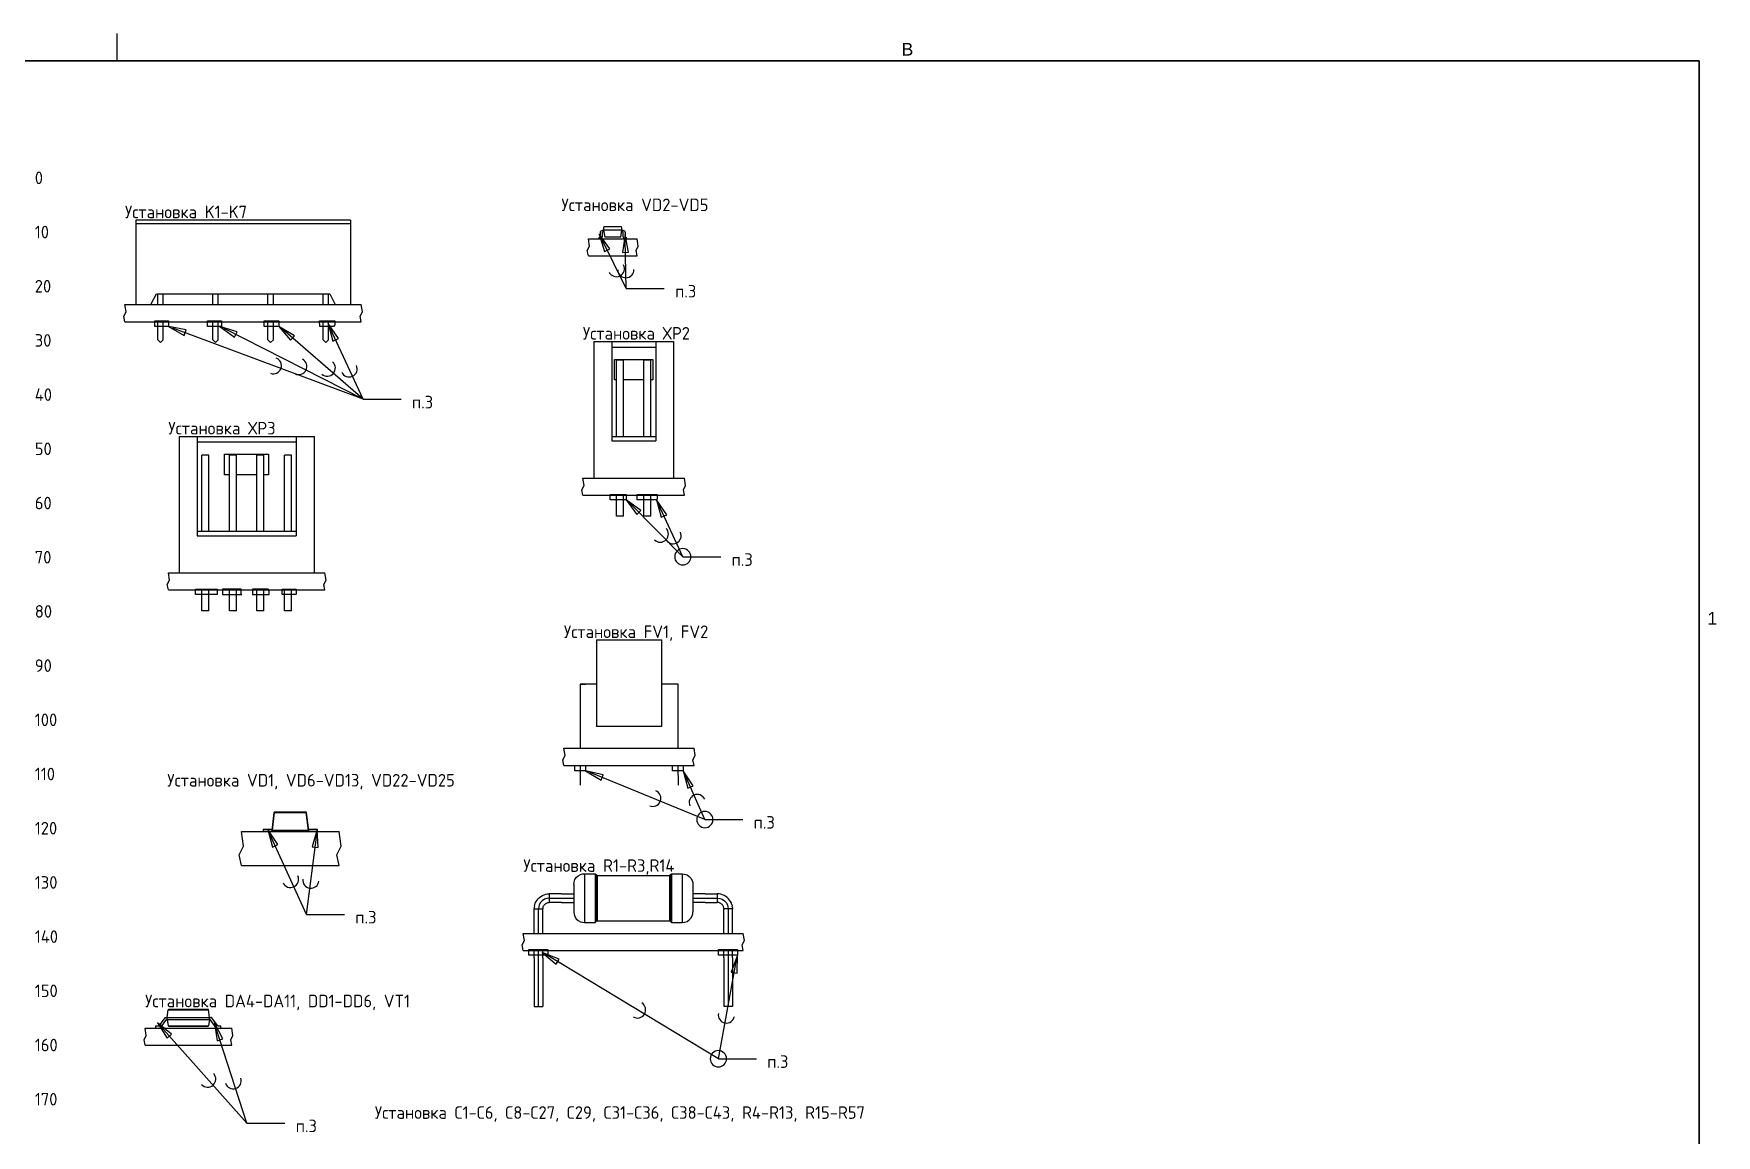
# Model space of a CAD drawing. Header units: inches. Extents: x 0 to 594, y -420 to 0.
# Drawn here: x 281.6 to 592.1, y -203.3 to 0 of the extents above; entities that cross this region are included whole.
import ezdxf

# ---------------------------------------------------------------- set-up
doc = ezdxf.new("R2010")
doc.units = ezdxf.units.IN
doc.header["$MEASUREMENT"] = 0
doc.styles.add('Arial0', font='arial.ttf', dxfattribs={"height": 3.644212})
doc.styles.add('GOST type B0', font='', dxfattribs={"height": 3.175})
doc.styles.get('GOST type B0').set_extended_font_data('GOST type B')

msp = doc.modelspace()

# ---------------------------------------------------------------- linework, layer by layer
at = {"color": 18, "true_color": 0x000000}
for p, q in [((297, 0), (297, -5)), ((5, -5), (589, -5)), ((589, -5), (20, -5)), ((589, -5), (589, -415)), ((589, -415), (589, -5)), ((340.1, -34.4), (300.5, -34.4)), ((300.5, -34.4), (300.5, -35.11)), ((300.5, -35.11), (300.5, -50)), ((340.1, -35.11), (300.5, -35.11)), ((340.1, -34.4), (340.1, -35.11)), ((340.1, -35.11), (340.1, -50)), ((386, -37), (386.98, -40.2)), ((387.97, -39.71), (386, -37)), ((386.22, -36.69), (386.25, -36.52)), ((386.22, -37.43), (386.22, -36.69)), ((386.25, -36.52), (386.35, -36.38)), ((386.35, -36.38), (386.49, -36.29)), ((386.49, -36.29), (386.65, -36.26)), ((386.56, -36.64), (386.55, -36.69)), ((386.55, -36.69), (386.55, -37.43)), ((386.6, -36.6), (386.56, -36.64)), ((386.65, -36.59), (386.6, -36.6)), ((386.65, -36.26), (386.8, -36.26)), ((386.86, -36.59), (386.65, -36.59)), ((386.8, -36.26), (386.92, -35.56)), ((386.8, -36.26), (387.03, -37.56)), ((390.2, -36.26), (386.8, -36.26)), ((386.92, -35.56), (389, -35.56)), ((389, -35.56), (389.8, -35.56)), ((389, -35.56), (389.8, -35.56)), ((389.8, -35.56), (390.08, -35.56)), ((389.97, -37.56), (390.2, -36.26)), ((390.08, -35.56), (390.2, -36.26)), ((390.35, -36.59), (390.14, -36.59)), ((390.2, -36.26), (390.35, -36.26)), ((390.78, -37.06), (390.3, -40.37)), ((390.35, -36.26), (390.51, -36.29)), ((390.4, -36.6), (390.35, -36.59)), ((390.44, -36.64), (390.4, -36.6)), ((390.45, -36.69), (390.44, -36.64)), ((390.45, -37.43), (390.45, -36.69)), ((390.51, -36.29), (390.65, -36.38)), ((390.65, -36.38), (390.75, -36.52)), ((390.75, -36.52), (390.78, -36.69)), ((390.78, -36.69), (390.78, -37.43)), ((391.4, -40.34), (390.78, -37.06)), ((383.8, -40), (384.2, -39.2)), ((384, -41), (383.8, -40)), ((384, -37.86), (393, -37.86)), ((384.2, -39.2), (384, -37.86)), ((386, -37.53), (386.12, -37.53)), ((386, -37.86), (386, -37.53)), ((386.12, -37.53), (386.17, -37.51)), ((386.28, -37.82), (386.12, -37.86)), ((386.17, -37.51), (386.21, -37.48)), ((386.21, -37.48), (386.22, -37.43)), ((386.42, -37.73), (386.28, -37.82)), ((391, -47), (386.41, -37.81)), ((386.52, -37.59), (386.42, -37.73)), ((386.55, -37.43), (386.52, -37.59)), ((386.98, -40.2), (387.97, -39.71)), ((389.97, -37.56), (387.03, -37.56)), ((390.3, -40.37), (391.4, -40.34)), ((390.48, -37.59), (390.45, -37.43)), ((390.58, -37.73), (390.48, -37.59)), ((390.72, -37.82), (390.58, -37.73)), ((390.88, -37.86), (390.72, -37.82)), ((390.78, -37.43), (390.79, -37.48)), ((390.79, -37.48), (390.83, -37.51)), ((391, -47), (390.8, -37.97)), ((390.83, -37.51), (390.88, -37.53)), ((390.88, -37.53), (391, -37.53)), ((391, -37.53), (391, -37.86)), ((392.8, -40), (393.2, -39.2)), ((393, -41), (392.8, -40)), ((393.2, -39.2), (393, -37.86)), ((384, -41), (393, -41)), ((303.3, -50), (304.3, -48)), ((304.3, -48), (336.3, -48)), ((304.56, -50), (304.56, -48)), ((305.56, -50), (305.56, -48)), ((314.72, -50), (314.72, -48)), ((315.72, -50), (315.72, -48)), ((324.88, -50), (324.88, -48)), ((325.88, -50), (325.88, -48)), ((335.04, -50), (335.04, -48)), ((336.04, -50), (336.04, -48)), ((336.3, -48), (337.3, -50)), ((391, -47), (398, -47)), ((391, -47), (391, -47)), ((298.3, -52.14), (298.7, -51.34)), ((298.5, -53.14), (298.3, -52.14)), ((298.5, -50), (342.1, -50)), ((298.7, -51.34), (298.5, -50)), ((341.9, -52.14), (342.3, -51.34)), ((342.1, -53.14), (341.9, -52.14)), ((342.3, -51.34), (342.1, -50)), ((298.5, -53.14), (342.1, -53.14)), ((304.56, -56.5), (304.56, -53.14)), ((305.56, -56.5), (305.56, -53.14)), ((306.5, -54), (309.4, -55.67)), ((309.78, -54.64), (306.5, -54)), ((342.45, -67.46), (307.35, -54.32)), ((309.4, -55.67), (309.78, -54.64)), ((314.72, -56.5), (314.72, -53.14)), ((315.72, -56.5), (315.72, -53.14)), ((316, -54), (318.69, -55.99)), ((319.19, -55.01), (316, -54)), ((342.45, -67.46), (316.81, -54.41)), ((318.69, -55.99), (319.19, -55.01)), ((324.88, -56.5), (324.88, -53.14)), ((325.88, -56.5), (325.88, -53.14)), ((326.92, -54), (329.06, -56.58)), ((329.78, -55.75), (326.92, -54)), ((342.45, -67.46), (327.61, -54.59)), ((329.06, -56.58), (329.78, -55.75)), ((335.04, -56.5), (335.04, -53.14)), ((336, -53.5), (336.88, -56.73)), ((337.88, -56.27), (336, -53.5)), ((336.04, -56.5), (336.04, -53.14)), ((342.45, -67.46), (336.38, -54.32)), ((304.56, -56.5), (305.06, -57)), ((305.06, -57), (305.56, -56.5)), ((314.72, -56.5), (315.22, -57)), ((315.22, -57), (315.72, -56.5)), ((324.88, -56.5), (325.38, -57)), ((325.38, -57), (325.88, -56.5)), ((335.04, -56.5), (335.54, -57)), ((335.54, -57), (336.04, -56.5)), ((336.88, -56.73), (337.88, -56.27)), ((385, -56.8), (385, -82)), ((385, -56.8), (388.31, -56.8)), ((388.31, -56.8), (388.31, -75.14)), ((388.31, -56.8), (396.43, -56.8)), ((388.31, -57.82), (396.43, -57.82)), ((396.43, -56.8), (396.43, -75.14)), ((396.43, -56.8), (399.74, -56.8)), ((399.74, -56.8), (399.74, -82)), ((388.82, -63.9), (388.82, -60.1)), ((388.82, -60.1), (395.92, -60.1)), ((390.46, -60.26), (389.2, -60.26)), ((389.2, -74.32), (389.2, -60.26)), ((390.46, -74.32), (390.46, -60.26)), ((395.55, -60.26), (394.27, -60.26)), ((394.27, -74.32), (394.27, -60.26)), ((395.55, -74.32), (395.55, -60.26)), ((395.92, -60.1), (395.92, -63.9)), ((389.2, -63.9), (388.82, -63.9)), ((394.27, -63.9), (390.46, -63.9)), ((395.92, -63.9), (395.55, -63.9)), ((342.45, -67.46), (349.45, -67.46)), ((342.45, -67.46), (342.45, -67.46)), ((308.5, -74.3), (308.5, -99.5)), ((308.5, -74.3), (311.81, -74.3)), ((311.81, -74.3), (311.81, -92.64)), ((311.81, -74.3), (330.09, -74.3)), ((330.09, -74.3), (330.09, -92.64)), ((330.09, -74.3), (333.4, -74.3)), ((333.4, -74.3), (333.4, -99.5)), ((388.31, -74.32), (396.43, -74.32)), ((311.81, -75.32), (330.09, -75.32)), ((316.89, -81.4), (316.89, -77.6)), ((316.89, -77.6), (325.01, -77.6)), ((325.01, -77.6), (325.01, -81.4)), ((388.31, -75.14), (396.43, -75.14)), ((313.96, -77.76), (312.69, -77.76)), ((312.69, -91.82), (312.69, -77.76)), ((313.96, -91.82), (313.96, -77.76)), ((319.05, -77.76), (317.77, -77.76)), ((317.77, -91.82), (317.77, -77.76)), ((319.05, -91.82), (319.05, -77.76)), ((324.12, -77.76), (322.86, -77.76)), ((322.86, -91.82), (322.86, -77.76)), ((324.12, -91.82), (324.12, -77.76)), ((329.2, -77.76), (327.93, -77.76)), ((327.93, -91.82), (327.93, -77.76)), ((329.2, -91.82), (329.2, -77.76)), ((317.77, -81.4), (316.89, -81.4)), ((322.86, -81.4), (319.05, -81.4)), ((325.01, -81.4), (324.12, -81.4)), ((382.8, -84.14), (383.2, -83.34)), ((383, -82), (401.74, -82)), ((383.2, -83.34), (383, -82)), ((401.54, -84.14), (401.94, -83.34)), ((401.94, -83.34), (401.74, -82)), ((383, -85.14), (382.8, -84.14)), ((383, -85.14), (401.74, -85.14)), ((389.2, -89), (389.2, -85.14)), ((390.46, -89), (390.46, -85.14)), ((391, -86), (392.93, -88.73)), ((393.71, -87.96), (391, -86)), ((401.43, -96.52), (391.64, -86.65)), ((394.27, -89), (394.27, -85.14)), ((395.55, -89), (395.55, -85.14)), ((396.58, -86), (397.46, -89.23)), ((398.46, -88.77), (396.58, -86)), ((401.43, -96.52), (396.96, -86.82)), ((401.74, -85.14), (401.54, -84.14)), ((390.46, -89), (389.2, -89)), ((392.93, -88.73), (393.71, -87.96)), ((395.55, -89), (394.27, -89)), ((397.46, -89.23), (398.46, -88.77)), ((311.81, -91.82), (330.09, -91.82)), ((311.81, -92.64), (330.09, -92.64)), ((401.43, -95.02), (401.43, -95.02)), ((401.43, -95.02), (401.43, -95.02)), ((399.93, -96.52), (399.93, -96.52)), ((399.93, -96.52), (399.93, -96.52)), ((401.43, -96.52), (408.43, -96.52)), ((401.43, -96.52), (401.43, -96.52)), ((401.43, -98.02), (401.43, -98.02)), ((401.43, -98.02), (401.43, -98.02)), ((402.93, -96.52), (402.93, -96.52)), ((402.93, -96.52), (402.93, -96.52)), ((306.3, -101.64), (306.7, -100.84)), ((306.5, -102.64), (306.3, -101.64)), ((306.5, -99.5), (335.4, -99.5)), ((306.7, -100.84), (306.5, -99.5)), ((335.2, -101.64), (335.6, -100.84)), ((335.4, -102.64), (335.2, -101.64)), ((335.6, -100.84), (335.4, -99.5)), ((306.5, -102.64), (335.4, -102.64)), ((312.69, -106.5), (312.69, -102.64)), ((313.96, -106.5), (313.96, -102.64)), ((317.77, -106.5), (317.77, -102.64)), ((319.05, -106.5), (319.05, -102.64)), ((322.86, -106.5), (322.86, -102.64)), ((324.12, -106.5), (324.12, -102.64)), ((327.93, -106.5), (327.93, -102.64)), ((329.2, -106.5), (329.2, -102.64)), ((313.96, -106.5), (312.69, -106.5)), ((319.05, -106.5), (317.77, -106.5)), ((324.12, -106.5), (322.86, -106.5)), ((329.2, -106.5), (327.93, -106.5)), ((385.5, -111.86), (397.5, -111.86)), ((385.5, -111.86), (385.5, -112.09)), ((385.5, -112.09), (385.5, -112.77)), ((385.5, -112.77), (385.5, -113.87)), ((385.5, -113.87), (385.5, -115.31)), ((397.5, -111.86), (397.5, -112.09)), ((397.5, -112.09), (397.5, -112.77)), ((397.5, -112.77), (397.5, -113.87)), ((397.5, -113.87), (397.5, -115.31)), ((385.5, -115.31), (385.5, -117.02)), ((385.5, -117.02), (385.5, -118.89)), ((397.5, -115.31), (397.5, -117.02)), ((397.5, -117.02), (397.5, -118.89)), ((385.5, -118.89), (385.5, -120.82)), ((385.5, -120.82), (385.5, -122.69)), ((397.5, -118.89), (397.5, -120.82)), ((397.5, -120.82), (397.5, -122.69)), ((385.5, -122.69), (385.5, -124.4)), ((397.5, -122.69), (397.5, -124.4)), ((385.5, -124.4), (385.5, -125.85)), ((385.5, -125.85), (385.5, -126.94)), ((385.5, -126.94), (385.5, -127.63)), ((397.5, -124.4), (397.5, -125.85)), ((397.5, -125.85), (397.5, -126.94)), ((397.5, -126.94), (397.5, -127.63)), ((385.5, -127.63), (385.5, -127.86)), ((397.5, -127.86), (385.5, -127.86)), ((397.5, -127.63), (397.5, -127.86)), ((379.3, -134), (379.7, -133.2)), ((379.5, -131.86), (403.5, -131.86)), ((379.7, -133.2), (379.5, -131.86)), ((403.3, -134), (403.7, -133.2)), ((403.7, -133.2), (403.5, -131.86)), ((379.5, -135), (379.3, -134)), ((379.5, -135), (403.5, -135)), ((383.5, -136), (386.35, -137.76)), ((386.76, -136.74), (383.5, -136)), ((405.5, -145), (384.34, -136.34)), ((401.5, -136), (402.34, -139.24)), ((403.34, -138.79), (401.5, -136)), ((403.5, -135), (403.3, -134)), ((386.35, -137.76), (386.76, -136.74)), ((405.5, -145), (401.87, -136.83)), ((402.34, -139.24), (403.34, -138.79)), ((325.99, -143.72), (325.6, -147.01)), ((325.72, -147.01), (326.11, -143.72)), ((326.01, -143.67), (325.99, -143.72)), ((325.99, -143.72), (326, -143.72)), ((326, -143.72), (326.05, -143.72)), ((326.05, -143.63), (326.01, -143.67)), ((326.11, -143.62), (326.05, -143.63)), ((326.05, -143.72), (326.11, -143.72)), ((331.89, -143.62), (326.11, -143.62)), ((326.11, -143.63), (326.11, -143.62)), ((326.11, -143.67), (326.11, -143.63)), ((326.11, -143.72), (326.11, -143.67)), ((326.11, -143.72), (331.89, -143.72)), ((329.82, -143.61), (329.82, -143.61)), ((329.82, -143.61), (329.82, -143.61)), ((329.84, -143.61), (329.82, -143.61)), ((329.84, -143.61), (329.82, -143.61)), ((329.82, -143.61), (329.82, -143.61)), ((329.82, -143.61), (329.82, -143.61)), ((329.82, -143.61), (329.82, -143.61)), ((329.86, -143.61), (329.84, -143.61)), ((329.86, -143.61), (329.84, -143.61)), ((329.84, -143.61), (329.84, -143.61)), ((329.9, -143.61), (329.86, -143.61)), ((329.9, -143.61), (329.86, -143.61)), ((329.86, -143.61), (329.86, -143.61)), ((329.93, -143.61), (329.9, -143.61)), ((329.93, -143.61), (329.9, -143.61)), ((329.9, -143.61), (329.9, -143.61)), ((329.93, -143.61), (329.93, -143.61)), ((329.93, -143.61), (329.93, -143.61)), ((329.93, -143.61), (329.93, -143.61)), ((329.93, -143.61), (329.93, -143.61)), ((329.93, -143.61), (329.93, -143.61)), ((329.99, -143.61), (329.95, -143.61)), ((329.95, -143.61), (329.95, -143.61)), ((329.99, -143.61), (329.95, -143.61)), ((329.99, -143.61), (329.99, -143.61)), ((329.99, -143.61), (329.99, -143.61)), ((329.99, -143.61), (329.99, -143.61)), ((330.01, -143.61), (329.99, -143.61)), ((330.01, -143.61), (329.99, -143.61)), ((329.99, -143.61), (329.99, -143.61)), ((330.03, -143.61), (330.01, -143.61)), ((330.03, -143.61), (330.01, -143.61)), ((330.01, -143.61), (330.01, -143.61)), ((330.08, -143.61), (330.03, -143.61)), ((330.03, -143.61), (330.03, -143.61)), ((330.08, -143.61), (330.03, -143.61)), ((330.05, -143.61), (330.05, -143.61)), ((330.13, -143.61), (330.05, -143.61)), ((330.05, -143.61), (330.05, -143.61)), ((330.05, -143.61), (330.05, -143.61)), ((330.13, -143.61), (330.08, -143.61)), ((330.08, -143.61), (330.08, -143.61)), ((330.64, -143.61), (330.13, -143.61)), ((330.18, -143.61), (330.13, -143.61)), ((330.13, -143.61), (330.13, -143.61)), ((330.18, -143.61), (330.18, -143.61)), ((330.18, -143.61), (330.18, -143.61)), ((330.21, -143.61), (330.18, -143.61)), ((330.21, -143.61), (330.18, -143.61)), ((330.18, -143.61), (330.18, -143.61)), ((330.18, -143.61), (330.18, -143.61)), ((330.18, -143.61), (330.18, -143.61)), ((330.25, -143.61), (330.21, -143.61)), ((330.25, -143.61), (330.21, -143.61)), ((330.21, -143.61), (330.21, -143.61)), ((330.28, -143.61), (330.25, -143.61)), ((330.28, -143.61), (330.25, -143.61)), ((330.28, -143.61), (330.25, -143.61)), ((330.28, -143.61), (330.25, -143.61)), ((330.25, -143.61), (330.25, -143.61)), ((330.29, -143.61), (330.28, -143.61)), ((330.29, -143.61), (330.28, -143.61)), ((330.28, -143.61), (330.28, -143.61)), ((330.3, -143.61), (330.29, -143.61)), ((330.29, -143.61), (330.29, -143.61)), ((330.29, -143.61), (330.29, -143.61)), ((330.29, -143.61), (330.29, -143.61)), ((330.33, -143.61), (330.3, -143.61)), ((330.33, -143.61), (330.3, -143.61)), ((330.3, -143.61), (330.3, -143.61)), ((330.3, -143.61), (330.3, -143.61)), ((330.3, -143.61), (330.3, -143.61)), ((330.35, -143.61), (330.33, -143.61)), ((330.35, -143.61), (330.33, -143.61)), ((330.33, -143.61), (330.33, -143.61)), ((330.38, -143.61), (330.35, -143.61)), ((330.38, -143.61), (330.35, -143.61)), ((330.39, -143.61), (330.35, -143.61)), ((330.39, -143.61), (330.35, -143.61)), ((330.35, -143.61), (330.35, -143.61)), ((330.39, -143.61), (330.38, -143.61)), ((330.39, -143.61), (330.38, -143.61)), ((330.38, -143.61), (330.38, -143.61)), ((330.4, -143.61), (330.39, -143.61)), ((330.39, -143.61), (330.39, -143.61)), ((330.39, -143.61), (330.39, -143.61)), ((330.44, -143.61), (330.4, -143.61)), ((330.4, -143.61), (330.4, -143.61)), ((330.44, -143.61), (330.4, -143.61)), ((330.44, -143.61), (330.44, -143.61)), ((330.45, -143.61), (330.44, -143.61)), ((330.45, -143.61), (330.44, -143.61)), ((330.46, -143.61), (330.45, -143.61)), ((330.46, -143.61), (330.45, -143.61)), ((330.45, -143.61), (330.45, -143.61)), ((330.5, -143.61), (330.46, -143.61)), ((330.46, -143.61), (330.46, -143.61)), ((330.5, -143.61), (330.46, -143.61)), ((330.5, -143.61), (330.5, -143.61)), ((330.5, -143.61), (330.5, -143.61)), ((330.5, -143.61), (330.5, -143.61)), ((330.5, -143.61), (330.5, -143.61)), ((330.5, -143.61), (330.5, -143.61)), ((330.51, -143.61), (330.5, -143.61)), ((330.51, -143.61), (330.5, -143.61)), ((330.5, -143.61), (330.5, -143.61)), ((330.5, -143.61), (330.5, -143.61)), ((330.51, -143.61), (330.51, -143.61)), ((330.51, -143.61), (330.51, -143.61)), ((330.51, -143.61), (330.51, -143.61)), ((330.51, -143.61), (330.51, -143.61)), ((330.55, -143.61), (330.51, -143.61)), ((330.51, -143.61), (330.51, -143.61)), ((330.55, -143.61), (330.51, -143.61)), ((330.51, -143.61), (330.51, -143.61)), ((330.56, -143.61), (330.55, -143.61)), ((330.55, -143.61), (330.55, -143.61)), ((330.6, -143.61), (330.56, -143.61)), ((330.56, -143.61), (330.56, -143.61)), ((330.6, -143.61), (330.56, -143.61)), ((330.56, -143.61), (330.56, -143.61)), ((330.56, -143.61), (330.56, -143.61)), ((330.62, -143.61), (330.6, -143.61)), ((330.6, -143.61), (330.6, -143.61)), ((330.6, -143.61), (330.6, -143.61)), ((330.6, -143.61), (330.6, -143.61)), ((330.62, -143.61), (330.62, -143.61)), ((330.62, -143.61), (330.62, -143.61)), ((330.64, -143.61), (330.62, -143.61)), ((330.64, -143.61), (330.62, -143.61)), ((330.62, -143.61), (330.62, -143.61)), ((330.62, -143.61), (330.62, -143.61)), ((330.62, -143.61), (330.62, -143.61)), ((330.7, -143.61), (330.64, -143.61)), ((330.65, -143.61), (330.64, -143.61)), ((330.65, -143.61), (330.64, -143.61)), ((330.64, -143.61), (330.64, -143.61)), ((330.64, -143.61), (330.64, -143.61)), ((330.67, -143.61), (330.65, -143.61)), ((330.67, -143.61), (330.65, -143.61)), ((330.65, -143.61), (330.65, -143.61)), ((330.71, -143.61), (330.67, -143.61)), ((330.71, -143.61), (330.67, -143.61)), ((330.67, -143.61), (330.67, -143.61)), ((331.1, -143.61), (330.7, -143.61)), ((330.7, -143.61), (330.7, -143.61)), ((330.72, -143.61), (330.71, -143.61)), ((330.72, -143.61), (330.71, -143.61)), ((330.72, -143.61), (330.71, -143.61)), ((330.72, -143.61), (330.71, -143.61)), ((330.71, -143.61), (330.71, -143.61)), ((330.73, -143.61), (330.72, -143.61)), ((330.72, -143.61), (330.72, -143.61)), ((330.72, -143.61), (330.72, -143.61)), ((330.72, -143.61), (330.72, -143.61)), ((330.72, -143.61), (330.72, -143.61)), ((330.72, -143.61), (330.72, -143.61)), ((330.72, -143.61), (330.72, -143.61)), ((330.73, -143.61), (330.73, -143.61)), ((330.73, -143.61), (330.73, -143.61)), ((330.76, -143.61), (330.73, -143.61)), ((330.76, -143.61), (330.73, -143.61)), ((330.73, -143.61), (330.73, -143.61)), ((330.73, -143.61), (330.73, -143.61)), ((330.73, -143.61), (330.73, -143.61)), ((330.78, -143.61), (330.76, -143.61)), ((330.78, -143.61), (330.76, -143.61)), ((330.76, -143.61), (330.76, -143.61)), ((330.81, -143.61), (330.78, -143.61)), ((330.81, -143.61), (330.78, -143.61)), ((330.78, -143.61), (330.78, -143.61)), ((330.82, -143.61), (330.81, -143.61)), ((330.82, -143.61), (330.81, -143.61)), ((330.81, -143.61), (330.81, -143.61)), ((330.84, -143.61), (330.82, -143.61)), ((330.82, -143.61), (330.82, -143.61)), ((330.82, -143.61), (330.82, -143.61)), ((330.82, -143.61), (330.82, -143.61)), ((330.88, -143.61), (330.84, -143.61)), ((330.84, -143.61), (330.84, -143.61)), ((330.88, -143.61), (330.84, -143.61)), ((330.88, -143.61), (330.88, -143.61)), ((330.88, -143.61), (330.88, -143.61)), ((330.88, -143.61), (330.88, -143.61)), ((330.89, -143.61), (330.88, -143.61)), ((330.89, -143.61), (330.88, -143.61)), ((330.88, -143.61), (330.88, -143.61)), ((330.93, -143.61), (330.89, -143.61)), ((330.89, -143.61), (330.89, -143.61)), ((330.93, -143.61), (330.89, -143.61)), ((330.94, -143.61), (330.93, -143.61)), ((330.93, -143.61), (330.93, -143.61)), ((330.95, -143.61), (330.94, -143.61)), ((330.95, -143.61), (330.94, -143.61)), ((330.94, -143.61), (330.94, -143.61)), ((330.94, -143.61), (330.94, -143.61)), ((330.96, -143.61), (330.95, -143.61)), ((330.96, -143.61), (330.95, -143.61)), ((330.95, -143.61), (330.95, -143.61)), ((330.98, -143.61), (330.96, -143.61)), ((330.98, -143.61), (330.96, -143.61)), ((330.96, -143.61), (330.96, -143.61)), ((331, -143.61), (330.98, -143.61)), ((331, -143.61), (330.98, -143.61)), ((330.98, -143.61), (330.98, -143.61)), ((331, -143.61), (331, -143.61)), ((331, -143.61), (331, -143.61)), ((331.02, -143.61), (331, -143.61)), ((331.02, -143.61), (331, -143.61)), ((331, -143.61), (331, -143.61)), ((331, -143.61), (331, -143.61)), ((331.04, -143.61), (331.02, -143.61)), ((331.04, -143.61), (331.02, -143.61)), ((331.02, -143.61), (331.02, -143.61)), ((331.05, -143.61), (331.04, -143.61)), ((331.04, -143.61), (331.04, -143.61)), ((331.05, -143.61), (331.05, -143.61)), ((331.05, -143.61), (331.05, -143.61)), ((331.05, -143.61), (331.05, -143.61)), ((331.06, -143.61), (331.05, -143.61)), ((331.06, -143.61), (331.05, -143.61)), ((331.05, -143.61), (331.05, -143.61)), ((331.07, -143.61), (331.06, -143.61)), ((331.07, -143.61), (331.06, -143.61)), ((331.06, -143.61), (331.06, -143.61)), ((331.1, -143.61), (331.07, -143.61)), ((331.1, -143.61), (331.07, -143.61)), ((331.07, -143.61), (331.07, -143.61)), ((331.27, -143.61), (331.1, -143.61)), ((331.11, -143.61), (331.1, -143.61)), ((331.11, -143.61), (331.1, -143.61)), ((331.1, -143.61), (331.1, -143.61)), ((331.1, -143.61), (331.1, -143.61)), ((331.13, -143.61), (331.11, -143.61)), ((331.13, -143.61), (331.11, -143.61)), ((331.11, -143.61), (331.11, -143.61)), ((331.15, -143.61), (331.13, -143.61)), ((331.15, -143.61), (331.13, -143.61)), ((331.13, -143.61), (331.13, -143.61)), ((331.16, -143.61), (331.15, -143.61)), ((331.15, -143.61), (331.15, -143.61)), ((331.16, -143.61), (331.16, -143.61)), ((331.16, -143.61), (331.16, -143.61)), ((331.17, -143.61), (331.16, -143.61)), ((331.17, -143.61), (331.16, -143.61)), ((331.16, -143.61), (331.16, -143.61)), ((331.16, -143.61), (331.16, -143.61)), ((331.16, -143.61), (331.16, -143.61)), ((331.19, -143.61), (331.17, -143.61)), ((331.19, -143.61), (331.17, -143.61)), ((331.17, -143.61), (331.17, -143.61)), ((331.23, -143.61), (331.19, -143.61)), ((331.23, -143.61), (331.19, -143.61)), ((331.19, -143.61), (331.19, -143.61)), ((331.26, -143.61), (331.23, -143.61)), ((331.26, -143.61), (331.23, -143.61)), ((331.26, -143.61), (331.23, -143.61)), ((331.26, -143.61), (331.23, -143.61)), ((331.23, -143.61), (331.23, -143.61)), ((331.26, -143.61), (331.26, -143.61)), ((331.27, -143.61), (331.26, -143.61)), ((331.26, -143.61), (331.26, -143.61)), ((331.27, -143.61), (331.26, -143.61)), ((331.26, -143.61), (331.26, -143.61)), ((331.26, -143.61), (331.26, -143.61)), ((331.26, -143.61), (331.26, -143.61)), ((331.26, -143.61), (331.26, -143.61)), ((331.27, -143.61), (331.27, -143.61)), ((331.27, -143.61), (331.27, -143.61)), ((331.27, -143.61), (331.27, -143.61)), ((331.27, -143.61), (331.27, -143.61)), ((331.27, -143.61), (331.27, -143.61)), ((331.27, -143.61), (331.27, -143.61)), ((331.27, -143.61), (331.27, -143.61)), ((331.27, -143.61), (331.27, -143.61)), ((331.27, -143.61), (331.27, -143.61)), ((331.29, -143.61), (331.27, -143.61)), ((331.29, -143.61), (331.27, -143.61)), ((331.27, -143.61), (331.27, -143.61)), ((331.27, -143.61), (331.27, -143.61)), ((331.27, -143.61), (331.27, -143.61)), ((331.27, -143.61), (331.27, -143.61)), ((331.32, -143.61), (331.29, -143.61)), ((331.32, -143.61), (331.29, -143.61)), ((331.29, -143.61), (331.29, -143.61)), ((331.32, -143.61), (331.32, -143.61)), ((331.32, -143.61), (331.32, -143.61)), ((331.32, -143.61), (331.32, -143.61)), ((331.32, -143.61), (331.32, -143.61)), ((331.32, -143.61), (331.32, -143.61)), ((331.32, -143.61), (331.32, -143.61)), ((331.32, -143.61), (331.32, -143.61)), ((331.32, -143.61), (331.32, -143.61)), ((331.32, -143.61), (331.32, -143.61)), ((331.32, -143.61), (331.32, -143.61)), ((331.33, -143.61), (331.33, -143.61)), ((331.33, -143.61), (331.33, -143.61)), ((331.36, -143.61), (331.33, -143.61)), ((331.36, -143.61), (331.33, -143.61)), ((331.33, -143.61), (331.33, -143.61)), ((331.33, -143.61), (331.33, -143.61)), ((331.33, -143.61), (331.33, -143.61)), ((331.39, -143.61), (331.36, -143.61)), ((331.39, -143.61), (331.36, -143.61)), ((331.36, -143.61), (331.36, -143.61)), ((331.42, -143.61), (331.39, -143.61)), ((331.42, -143.61), (331.39, -143.61)), ((331.39, -143.61), (331.39, -143.61)), ((331.42, -143.61), (331.42, -143.61)), ((331.42, -143.61), (331.42, -143.61)), ((331.42, -143.61), (331.42, -143.61)), ((331.42, -143.61), (331.42, -143.61)), ((331.48, -143.61), (331.44, -143.61)), ((331.44, -143.61), (331.44, -143.61)), ((331.48, -143.61), (331.44, -143.61)), ((331.48, -143.61), (331.48, -143.61)), ((331.48, -143.61), (331.48, -143.61)), ((331.48, -143.61), (331.48, -143.61)), ((331.49, -143.61), (331.48, -143.61)), ((331.49, -143.61), (331.48, -143.61)), ((331.48, -143.61), (331.48, -143.61)), ((331.5, -143.61), (331.49, -143.61)), ((331.5, -143.61), (331.49, -143.61)), ((331.49, -143.61), (331.49, -143.61)), ((331.5, -143.61), (331.5, -143.61)), ((331.95, -143.63), (331.89, -143.62)), ((331.89, -143.62), (331.89, -143.63)), ((331.89, -143.63), (331.89, -143.67)), ((331.89, -143.67), (331.89, -143.72)), ((331.89, -143.72), (331.95, -143.72)), ((331.89, -143.72), (332.28, -147.01)), ((331.99, -143.67), (331.95, -143.63)), ((331.95, -143.72), (332, -143.72)), ((332.01, -143.72), (331.99, -143.67)), ((332, -143.72), (332.01, -143.72)), ((332.4, -147.01), (332.01, -143.72)), ((404, -145), (404, -145)), ((404, -145), (404, -145)), ((405.5, -143.5), (405.5, -143.5)), ((405.5, -143.5), (405.5, -143.5)), ((405.5, -145), (412.5, -145)), ((405.5, -145), (405.5, -145)), ((407, -145), (407, -145)), ((407, -145), (407, -145)), ((320, -147.22), (338, -147.22)), ((320.4, -149.9), (320, -147.22)), ((324.01, -146.84), (324, -146.86)), ((324, -146.86), (324, -147.22)), ((324, -146.86), (324.01, -146.86)), ((324.02, -146.82), (324.01, -146.84)), ((324.01, -146.86), (324.02, -146.86)), ((324.04, -146.82), (324.02, -146.82)), ((324.02, -146.86), (324.04, -146.86)), ((325.62, -146.82), (324.04, -146.82)), ((324.04, -146.82), (324.04, -146.82)), ((324.04, -146.84), (324.04, -146.82)), ((324.04, -146.86), (324.04, -146.84)), ((324.04, -146.86), (325.62, -146.86)), ((324.04, -147.22), (324.04, -146.86)), ((324.83, -146.86), (325.7, -150.08)), ((326.7, -149.63), (324.83, -146.86)), ((332, -162.5), (325.21, -147.68)), ((325.62, -147), (325.6, -147.01)), ((325.6, -147.01), (325.6, -147.01)), ((325.6, -147.02), (325.6, -147.01)), ((325.6, -147.02), (325.6, -147.18)), ((325.6, -147.02), (325.6, -147.02)), ((325.6, -147.02), (325.62, -147.02)), ((325.6, -147.18), (325.62, -147.18)), ((325.66, -147), (325.62, -147)), ((325.62, -147.02), (325.66, -147.02)), ((325.62, -147.18), (325.66, -147.18)), ((325.72, -147.01), (325.66, -147)), ((325.66, -147.02), (325.72, -147.02)), ((325.66, -147.18), (325.72, -147.18)), ((332.28, -147.01), (325.72, -147.01)), ((325.72, -147.01), (325.72, -147.02)), ((325.72, -147.01), (325.72, -147.01)), ((325.72, -147.18), (325.72, -147.02)), ((325.72, -147.02), (332.28, -147.02)), ((325.72, -147.02), (325.72, -147.02)), ((325.72, -147.18), (332.28, -147.18)), ((325.81, -147.22), (325.81, -147.18)), ((332, -162.5), (333.88, -147.74)), ((332.19, -147.18), (332.19, -147.22)), ((332.34, -147), (332.28, -147.01)), ((332.28, -147.01), (332.28, -147.01)), ((332.28, -147.02), (332.28, -147.01)), ((332.28, -147.02), (332.28, -147.18)), ((332.28, -147.02), (332.28, -147.02)), ((332.28, -147.02), (332.34, -147.02)), ((332.28, -147.18), (332.34, -147.18)), ((332.38, -147), (332.34, -147)), ((332.34, -147.02), (332.38, -147.02)), ((332.34, -147.18), (332.38, -147.18)), ((333.96, -146.82), (332.38, -146.82)), ((332.38, -146.86), (333.96, -146.86)), ((332.4, -147.01), (332.38, -147)), ((332.38, -147.02), (332.4, -147.02)), ((332.38, -147.18), (332.4, -147.18)), ((332.4, -147.01), (332.4, -147.02)), ((332.4, -147.01), (332.4, -147.01)), ((332.4, -147.18), (332.4, -147.02)), ((332.4, -147.02), (332.4, -147.02)), ((333.99, -146.84), (333.03, -150.04)), ((333.98, -146.82), (333.96, -146.82)), ((333.96, -146.82), (333.96, -146.84)), ((333.96, -146.82), (333.96, -146.82)), ((333.96, -146.84), (333.96, -146.86)), ((333.96, -146.86), (333.98, -146.86)), ((333.96, -146.86), (333.96, -147.22)), ((333.99, -146.84), (333.98, -146.82)), ((333.98, -146.86), (333.99, -146.86)), ((334, -146.86), (333.99, -146.84)), ((334.12, -150.18), (333.99, -146.84)), ((333.99, -146.86), (334, -146.86)), ((334, -147.22), (334, -146.86)), ((338.4, -149.9), (338, -147.22)), ((405.5, -146.5), (405.5, -146.5)), ((405.5, -146.5), (405.5, -146.5)), ((319.6, -151.5), (320.4, -149.9)), ((320, -153.5), (319.6, -151.5)), ((325.7, -150.08), (326.7, -149.63)), ((333.03, -150.04), (334.12, -150.18)), ((337.6, -151.5), (338.4, -149.9)), ((338, -153.5), (337.6, -151.5)), ((320, -153.5), (338, -153.5)), ((382.12, -155.38), (382.53, -155.15)), ((382.53, -155.15), (382.91, -155.04)), ((382.91, -155.04), (383.3, -155)), ((383.3, -155), (383.3, -155.13)), ((383.3, -155), (385.26, -155)), ((383.3, -155.13), (383.3, -155.52)), ((385.26, -155), (385.26, -155.13)), ((385.26, -155), (385.46, -155.16)), ((385.26, -155.13), (385.26, -155.52)), ((385.46, -155.16), (385.46, -155.28)), ((385.46, -155.16), (385.65, -155.32)), ((398.95, -155.32), (399.14, -155.16)), ((399.14, -155.16), (399.34, -155)), ((399.14, -155.16), (399.14, -155.28)), ((399.34, -155), (399.34, -155.13)), ((399.34, -155), (401.3, -155)), ((399.34, -155.13), (399.34, -155.52)), ((401.3, -155), (401.3, -155.13)), ((401.3, -155), (401.77, -155.06)), ((401.3, -155.13), (401.3, -155.52)), ((401.77, -155.06), (402.21, -155.22)), ((402.21, -155.22), (402.6, -155.48)), ((381.3, -157), (381.36, -156.53)), ((381.3, -157), (381.3, -157.07)), ((381.3, -157.07), (381.3, -157.29)), ((381.3, -157.29), (381.3, -157.63)), ((381.3, -157.63), (381.3, -158.08)), ((381.3, -158.08), (381.3, -158.61)), ((381.36, -156.53), (381.52, -156.09)), ((381.52, -156.09), (381.78, -155.7)), ((381.78, -155.7), (382.12, -155.38)), ((383.3, -155.52), (383.3, -156.13)), ((383.3, -156.13), (383.3, -156.94)), ((383.3, -156.94), (383.3, -157.9)), ((383.3, -157.9), (383.3, -158.96)), ((385.26, -155.52), (385.26, -156.13)), ((385.26, -156.13), (385.26, -156.94)), ((385.26, -156.94), (385.26, -157.9)), ((385.26, -157.9), (385.26, -158.96)), ((385.46, -155.28), (385.46, -155.66)), ((385.46, -155.66), (385.46, -156.25)), ((385.46, -156.25), (385.46, -157.03)), ((385.46, -157.03), (385.46, -157.96)), ((385.46, -157.96), (385.46, -158.98)), ((385.65, -155.32), (385.65, -155.44)), ((385.65, -155.32), (398.95, -155.32)), ((385.65, -155.44), (385.65, -155.79)), ((385.65, -155.79), (385.65, -156.37)), ((385.65, -156.37), (385.65, -157.12)), ((385.65, -157.12), (385.65, -158.02)), ((385.65, -158.02), (385.65, -159)), ((398.95, -155.32), (398.95, -155.44)), ((398.95, -155.44), (398.95, -155.79)), ((398.95, -155.79), (398.95, -156.37)), ((398.95, -156.37), (398.95, -157.12)), ((398.95, -157.12), (398.95, -158.02)), ((398.95, -158.02), (398.95, -159)), ((399.14, -155.28), (399.14, -155.66)), ((399.14, -155.66), (399.14, -156.25)), ((399.14, -156.25), (399.14, -157.03)), ((399.14, -157.03), (399.14, -157.96)), ((399.14, -157.96), (399.14, -158.98)), ((399.34, -155.52), (399.34, -156.13)), ((399.34, -156.13), (399.34, -156.94)), ((399.34, -156.94), (399.34, -157.9)), ((399.34, -157.9), (399.34, -158.96)), ((401.3, -155.52), (401.3, -156.13)), ((401.3, -156.13), (401.3, -156.94)), ((401.3, -156.94), (401.3, -157.9)), ((401.3, -157.9), (401.3, -158.96)), ((402.6, -155.48), (402.92, -155.82)), ((402.92, -155.82), (403.15, -156.23)), ((403.15, -156.23), (403.26, -156.61)), ((403.26, -156.61), (403.3, -157)), ((403.3, -157), (403.3, -157.07)), ((403.3, -157.07), (403.3, -157.29)), ((403.3, -157.29), (403.3, -157.63)), ((403.3, -157.63), (403.3, -158.08)), ((403.3, -158.08), (403.3, -158.61)), ((374.01, -161.23), (374, -161.5)), ((374.05, -160.95), (374.01, -161.23)), ((374.05, -160.95), (374.12, -160.69)), ((374.12, -160.69), (374.21, -160.43)), ((374.21, -160.43), (374.36, -160.13)), ((374.36, -160.13), (374.53, -159.85)), ((374.53, -159.85), (374.74, -159.6)), ((374.74, -159.6), (374.98, -159.37)), ((374.84, -161.11), (374.8, -161.5)), ((374.95, -160.73), (374.84, -161.11)), ((375.18, -160.32), (374.95, -160.73)), ((374.98, -159.37), (375.24, -159.17)), ((375.5, -159.98), (375.18, -160.32)), ((375.24, -159.17), (375.53, -159.01)), ((375.89, -159.72), (375.5, -159.98)), ((375.53, -159.01), (375.83, -158.87)), ((375.61, -161.38), (375.6, -161.5)), ((375.62, -161.27), (375.61, -161.38)), ((375.62, -161.27), (375.65, -161.15)), ((375.65, -161.15), (375.69, -161.04)), ((375.69, -161.04), (375.75, -160.91)), ((375.75, -160.91), (375.83, -160.79)), ((375.83, -158.87), (376.15, -158.78)), ((375.83, -160.79), (375.92, -160.69)), ((376.33, -159.56), (375.89, -159.72)), ((375.92, -160.69), (376.02, -160.59)), ((376.02, -160.59), (376.13, -160.5)), ((376.13, -160.5), (376.26, -160.43)), ((376.15, -158.78), (376.47, -158.72)), ((376.26, -160.43), (376.38, -160.37)), ((376.8, -159.5), (376.33, -159.56)), ((376.38, -160.37), (376.52, -160.33)), ((376.47, -158.72), (376.8, -158.7)), ((376.52, -160.33), (376.66, -160.31)), ((376.66, -160.31), (376.8, -160.3)), ((376.8, -158.7), (376.8, -158.71)), ((379.05, -158.7), (376.8, -158.7)), ((376.8, -158.71), (376.8, -158.75)), ((376.8, -158.75), (376.8, -158.84)), ((376.8, -158.84), (376.8, -158.97)), ((376.8, -158.97), (376.8, -159.13)), ((376.8, -159.13), (376.8, -159.31)), ((376.8, -159.31), (376.8, -159.5)), ((376.8, -159.5), (376.8, -159.69)), ((376.8, -159.5), (381.3, -159.5)), ((376.8, -159.69), (376.8, -159.87)), ((376.8, -159.87), (376.8, -160.03)), ((376.8, -160.03), (376.8, -160.16)), ((376.8, -160.16), (376.8, -160.25)), ((376.8, -160.25), (376.8, -160.29)), ((376.8, -160.29), (376.8, -160.3)), ((379.05, -160.3), (376.8, -160.3)), ((379.05, -158.7), (381.3, -158.7)), ((379.05, -160.3), (381.3, -160.3)), ((381.3, -158.61), (381.3, -159.2)), ((381.3, -159.2), (381.3, -159.8)), ((381.3, -159.8), (381.3, -160.39)), ((381.3, -160.39), (381.3, -160.92)), ((381.3, -160.92), (381.3, -161.37)), ((381.3, -161.37), (381.3, -161.71)), ((383.3, -158.96), (383.3, -160.04)), ((383.3, -160.04), (383.3, -161.1)), ((383.3, -161.1), (383.3, -162.06)), ((385.26, -158.96), (385.26, -160.04)), ((385.26, -160.04), (385.26, -161.1)), ((385.26, -161.1), (385.26, -162.06)), ((385.46, -158.98), (385.46, -160.02)), ((385.46, -160.02), (385.46, -161.04)), ((385.46, -161.04), (385.46, -161.97)), ((385.65, -159), (385.65, -160)), ((385.65, -160), (385.65, -160.98)), ((385.65, -160.98), (385.65, -161.88)), ((398.95, -159), (398.95, -160)), ((398.95, -160), (398.95, -160.98)), ((398.95, -160.98), (398.95, -161.88)), ((399.14, -158.98), (399.14, -160.02)), ((399.14, -160.02), (399.14, -161.04)), ((399.14, -161.04), (399.14, -161.97)), ((399.34, -158.96), (399.34, -160.04)), ((399.34, -160.04), (399.34, -161.1)), ((399.34, -161.1), (399.34, -162.06)), ((401.3, -158.96), (401.3, -160.04)), ((401.3, -160.04), (401.3, -161.1)), ((401.3, -161.1), (401.3, -162.06)), ((403.3, -158.61), (403.3, -159.2)), ((405.55, -158.7), (403.3, -158.7)), ((403.3, -159.2), (403.3, -159.8)), ((403.3, -159.5), (407.8, -159.5)), ((403.3, -159.8), (403.3, -160.39)), ((405.55, -160.3), (403.3, -160.3)), ((403.3, -160.39), (403.3, -160.92)), ((403.3, -160.92), (403.3, -161.37)), ((403.3, -161.37), (403.3, -161.71)), ((405.55, -158.7), (407.8, -158.7)), ((405.55, -160.3), (407.8, -160.3)), ((407.8, -158.7), (407.8, -158.71)), ((408.13, -158.72), (407.8, -158.7)), ((407.8, -158.71), (407.8, -158.75)), ((407.8, -158.75), (407.8, -158.84)), ((407.8, -158.84), (407.8, -158.97)), ((407.8, -158.97), (407.8, -159.13)), ((407.8, -159.13), (407.8, -159.31)), ((407.8, -159.31), (407.8, -159.5)), ((407.8, -159.5), (407.8, -159.69)), ((407.8, -159.5), (408.27, -159.56)), ((407.8, -159.69), (407.8, -159.87)), ((407.8, -159.87), (407.8, -160.03)), ((407.8, -160.03), (407.8, -160.16)), ((407.8, -160.16), (407.8, -160.25)), ((407.8, -160.25), (407.8, -160.29)), ((407.8, -160.29), (407.8, -160.3)), ((407.94, -160.31), (407.8, -160.3)), ((408.08, -160.33), (407.94, -160.31)), ((408.22, -160.37), (408.08, -160.33)), ((408.45, -158.78), (408.13, -158.72)), ((408.34, -160.43), (408.22, -160.37)), ((408.27, -159.56), (408.71, -159.72)), ((408.47, -160.5), (408.34, -160.43)), ((408.77, -158.87), (408.45, -158.78)), ((408.58, -160.59), (408.47, -160.5)), ((408.68, -160.69), (408.58, -160.59)), ((408.77, -160.79), (408.68, -160.69)), ((408.71, -159.72), (409.1, -159.98)), ((409.07, -159.01), (408.77, -158.87)), ((408.85, -160.91), (408.77, -160.79)), ((408.91, -161.04), (408.85, -160.91)), ((408.95, -161.15), (408.91, -161.04)), ((408.98, -161.27), (408.95, -161.15)), ((408.99, -161.38), (408.98, -161.27)), ((408.99, -161.38), (409, -161.5)), ((409.36, -159.17), (409.07, -159.01)), ((409.1, -159.98), (409.42, -160.32)), ((409.62, -159.37), (409.36, -159.17)), ((409.42, -160.32), (409.65, -160.73)), ((409.86, -159.6), (409.62, -159.37)), ((409.65, -160.73), (409.76, -161.11)), ((409.76, -161.11), (409.8, -161.5)), ((410.07, -159.85), (409.86, -159.6)), ((410.24, -160.13), (410.07, -159.85)), ((410.39, -160.43), (410.24, -160.13)), ((410.48, -160.69), (410.39, -160.43)), ((410.48, -160.69), (410.55, -160.95)), ((410.59, -161.23), (410.55, -160.95)), ((410.59, -161.23), (410.6, -161.5)), ((332, -162.5), (339, -162.5)), ((332, -162.5), (332, -162.5)), ((374, -161.5), (374.01, -161.5)), ((374, -166), (374, -161.5)), ((374.01, -161.5), (374.05, -161.5)), ((374.05, -161.5), (374.14, -161.5)), ((374.14, -161.5), (374.27, -161.5)), ((374.27, -161.5), (374.43, -161.5)), ((374.43, -161.5), (374.61, -161.5)), ((374.61, -161.5), (374.8, -161.5)), ((374.8, -161.5), (374.99, -161.5)), ((374.8, -166), (374.8, -161.5)), ((374.99, -161.5), (375.17, -161.5)), ((375.17, -161.5), (375.33, -161.5)), ((375.33, -161.5), (375.46, -161.5)), ((375.46, -161.5), (375.55, -161.5)), ((375.55, -161.5), (375.59, -161.5)), ((375.59, -161.5), (375.6, -161.5)), ((375.6, -166), (375.6, -161.5)), ((381.3, -161.71), (381.3, -161.93)), ((381.3, -161.93), (381.3, -162)), ((381.3, -162), (381.36, -162.47)), ((381.36, -162.47), (381.52, -162.91)), ((381.52, -162.91), (381.78, -163.3)), ((381.78, -163.3), (382.12, -163.62)), ((382.12, -163.62), (382.53, -163.85)), ((382.53, -163.85), (382.91, -163.96)), ((382.91, -163.96), (383.3, -164)), ((383.3, -162.06), (383.3, -162.87)), ((383.3, -162.87), (383.3, -163.48)), ((383.3, -163.48), (383.3, -163.87)), ((383.3, -163.87), (383.3, -164)), ((383.3, -164), (385.26, -164)), ((385.26, -162.06), (385.26, -162.87)), ((385.26, -162.87), (385.26, -163.48)), ((385.26, -163.48), (385.26, -163.87)), ((385.26, -164), (385.46, -163.84)), ((385.26, -163.87), (385.26, -164)), ((385.46, -161.97), (385.46, -162.75)), ((385.46, -162.75), (385.46, -163.34)), ((385.46, -163.34), (385.46, -163.72)), ((385.65, -163.68), (385.46, -163.84)), ((385.46, -163.72), (385.46, -163.84)), ((385.65, -161.88), (385.65, -162.63)), ((385.65, -162.63), (385.65, -163.2)), ((385.65, -163.2), (385.65, -163.56)), ((385.65, -163.56), (385.65, -163.68)), ((385.65, -163.68), (398.95, -163.68)), ((398.95, -161.88), (398.95, -162.63)), ((398.95, -162.63), (398.95, -163.2)), ((398.95, -163.2), (398.95, -163.56)), ((398.95, -163.56), (398.95, -163.68)), ((399.14, -163.84), (398.95, -163.68)), ((399.14, -161.97), (399.14, -162.75)), ((399.14, -162.75), (399.14, -163.34)), ((399.14, -163.34), (399.14, -163.72)), ((399.14, -163.72), (399.14, -163.84)), ((399.14, -163.84), (399.34, -164)), ((399.34, -162.06), (399.34, -162.87)), ((399.34, -162.87), (399.34, -163.48)), ((399.34, -163.48), (399.34, -163.87)), ((399.34, -163.87), (399.34, -164)), ((399.34, -164), (401.3, -164)), ((401.3, -162.06), (401.3, -162.87)), ((401.3, -162.87), (401.3, -163.48)), ((401.3, -163.48), (401.3, -163.87)), ((401.3, -163.87), (401.3, -164)), ((401.3, -164), (401.77, -163.94)), ((401.77, -163.94), (402.21, -163.78)), ((402.21, -163.78), (402.6, -163.52)), ((402.6, -163.52), (402.92, -163.18)), ((402.92, -163.18), (403.15, -162.77)), ((403.15, -162.77), (403.26, -162.39)), ((403.26, -162.39), (403.3, -162)), ((403.3, -161.71), (403.3, -161.93)), ((403.3, -161.93), (403.3, -162)), ((409.01, -161.5), (409, -161.5)), ((409, -166), (409, -161.5)), ((409.05, -161.5), (409.01, -161.5)), ((409.14, -161.5), (409.05, -161.5)), ((409.27, -161.5), (409.14, -161.5)), ((409.43, -161.5), (409.27, -161.5)), ((409.61, -161.5), (409.43, -161.5)), ((409.8, -161.5), (409.61, -161.5)), ((409.99, -161.5), (409.8, -161.5)), ((409.8, -161.5), (409.8, -166)), ((410.17, -161.5), (409.99, -161.5)), ((410.33, -161.5), (410.17, -161.5)), ((410.46, -161.5), (410.33, -161.5)), ((410.55, -161.5), (410.46, -161.5)), ((410.59, -161.5), (410.55, -161.5)), ((410.6, -161.5), (410.59, -161.5)), ((410.6, -166), (410.6, -161.5)), ((371.8, -168.14), (372.2, -167.34)), ((372, -166), (412.6, -166)), ((372.2, -167.34), (372, -166)), ((412.4, -168.14), (412.8, -167.34)), ((412.8, -167.34), (412.6, -166)), ((372, -169.14), (371.8, -168.14)), ((372, -169.14), (412.6, -169.14)), ((374, -170.5), (374, -169.14)), ((374, -170.5), (374, -179.5)), ((374.8, -179.5), (374.8, -169.14)), ((375.5, -169.5), (378.04, -171.68)), ((378.61, -170.74), (375.5, -169.5)), ((375.6, -170.5), (375.6, -169.14)), ((375.6, -170.5), (375.6, -179.5)), ((408, -189.14), (376.28, -169.97)), ((378.04, -171.68), (378.61, -170.74)), ((409, -170.5), (409, -169.14)), ((409, -170.5), (409, -179.5)), ((409.8, -169.14), (409.8, -179.5)), ((411.5, -170), (410.37, -173.15)), ((410.6, -170.5), (410.6, -169.14)), ((410.6, -170.5), (410.6, -179.5)), ((411.45, -173.35), (411.5, -170)), ((412.6, -169.14), (412.4, -168.14)), ((408, -189.14), (411.34, -170.89)), ((410.37, -173.15), (411.45, -173.35)), ((306.31, -181.5), (306.49, -180.08)), ((306.49, -180.08), (306.59, -179.99)), ((306.49, -180.08), (313.93, -180.08)), ((306.59, -179.99), (313.83, -179.99)), ((313.93, -180.08), (313.83, -179.99)), ((314.11, -181.5), (313.93, -180.08)), ((374, -179.5), (374.01, -179.5)), ((374.01, -179.5), (374.05, -179.5)), ((374.05, -179.5), (374.14, -179.5)), ((374.14, -179.5), (374.27, -179.5)), ((374.27, -179.5), (374.43, -179.5)), ((374.43, -179.5), (374.61, -179.5)), ((374.61, -179.5), (374.8, -179.5)), ((374.8, -179.5), (374.99, -179.5)), ((374.99, -179.5), (375.17, -179.5)), ((375.17, -179.5), (375.33, -179.5)), ((375.33, -179.5), (375.46, -179.5)), ((375.46, -179.5), (375.55, -179.5)), ((375.55, -179.5), (375.59, -179.5)), ((375.59, -179.5), (375.6, -179.5)), ((409.01, -179.5), (409, -179.5)), ((409.05, -179.5), (409.01, -179.5)), ((409.14, -179.5), (409.05, -179.5)), ((409.27, -179.5), (409.14, -179.5)), ((409.43, -179.5), (409.27, -179.5)), ((409.61, -179.5), (409.43, -179.5)), ((409.8, -179.5), (409.61, -179.5)), ((409.99, -179.5), (409.8, -179.5)), ((410.17, -179.5), (409.99, -179.5)), ((410.33, -179.5), (410.17, -179.5)), ((410.46, -179.5), (410.33, -179.5)), ((410.55, -179.5), (410.46, -179.5)), ((410.59, -179.5), (410.55, -179.5)), ((410.6, -179.5), (410.59, -179.5)), ((304.21, -183.49), (304.21, -183.08)), ((304.21, -183.08), (304.7, -183.08)), ((304.5, -182.5), (306.29, -185.33)), ((307.11, -184.6), (304.5, -182.5)), ((304.7, -183.08), (304.76, -183.07)), ((304.76, -183.07), (304.82, -183.04)), ((304.82, -183.04), (304.87, -183)), ((304.87, -183), (305.92, -181.58)), ((305.07, -183.41), (306.19, -181.91)), ((321, -201), (305.1, -183.18)), ((305.92, -181.58), (305.97, -181.53)), ((305.97, -181.53), (306.02, -181.51)), ((306.02, -181.51), (306.08, -181.5)), ((306.08, -181.5), (306.31, -181.5)), ((306.19, -181.91), (306.31, -181.91)), ((306.31, -181.5), (314.11, -181.5)), ((306.31, -181.91), (306.31, -181.5)), ((306.31, -181.91), (314.11, -181.91)), ((306.31, -181.91), (306.49, -183.06)), ((306.49, -183.06), (306.59, -183.14)), ((306.49, -183.06), (313.93, -183.06)), ((306.59, -183.14), (313.83, -183.14)), ((313.93, -183.06), (313.83, -183.14)), ((314.11, -181.91), (313.93, -183.06)), ((314.11, -181.91), (314.11, -181.5)), ((314.11, -181.5), (314.34, -181.5)), ((314.11, -181.91), (314.23, -181.91)), ((315.35, -183.41), (314.23, -181.91)), ((314.4, -181.51), (314.34, -181.5)), ((314.46, -181.53), (314.4, -181.51)), ((314.5, -181.58), (314.46, -181.53)), ((315.56, -183), (314.5, -181.58)), ((315, -182.5), (315.49, -185.81)), ((316.54, -185.47), (315, -182.5)), ((315.6, -183.04), (315.56, -183)), ((315.66, -183.07), (315.6, -183.04)), ((315.72, -183.08), (315.66, -183.07)), ((315.72, -183.08), (316.21, -183.08)), ((316.21, -183.49), (316.21, -183.08)), ((302.01, -185.63), (302.41, -184.83)), ((302.21, -186.63), (302.01, -185.63)), ((302.21, -183.49), (318.21, -183.49)), ((302.41, -184.83), (302.21, -183.49)), ((304.91, -183.49), (304.97, -183.48)), ((304.97, -183.48), (305.03, -183.45)), ((305.03, -183.45), (305.07, -183.41)), ((306.29, -185.33), (307.11, -184.6)), ((321, -201), (315.28, -183.36)), ((315.39, -183.45), (315.35, -183.41)), ((315.45, -183.48), (315.39, -183.45)), ((315.51, -183.49), (315.45, -183.48)), ((315.49, -185.81), (316.54, -185.47)), ((318.01, -185.63), (318.41, -184.83)), ((318.21, -186.63), (318.01, -185.63)), ((318.41, -184.83), (318.21, -183.49)), ((302.21, -186.63), (318.21, -186.63)), ((406.5, -189.14), (406.5, -189.14)), ((406.5, -189.14), (406.5, -189.14)), ((408, -187.64), (408, -187.64)), ((408, -187.64), (408, -187.64)), ((408, -189.14), (415, -189.14)), ((408, -189.14), (408, -189.14)), ((409.5, -189.14), (409.5, -189.14)), ((409.5, -189.14), (409.5, -189.14)), ((408, -190.64), (408, -190.64)), ((408, -190.64), (408, -190.64)), ((321, -201), (328, -201)), ((321, -201), (321, -201))]:
    msp.add_line(p, q, dxfattribs=at)
at = {"color": 7, "true_color": 0xffffff}
for p, q in [((589, -5), (20, -5)), ((589, -415), (589, -5))]:
    msp.add_line(p, q, dxfattribs=at)
at = {"color": 195, "true_color": 0x7030a0}
for p, q in [((304, -53), (306.5, -53)), ((304, -54), (304, -53)), ((306.5, -54), (304, -54)), ((306.5, -53), (306.5, -54)), ((313.74, -53), (316.34, -53)), ((313.74, -54), (313.74, -53)), ((316.3, -54), (313.74, -54)), ((316.34, -53.96), (316.3, -54)), ((316.34, -53), (316.34, -53.96)), ((324.16, -53), (326.9, -53)), ((324.16, -54), (324.16, -53)), ((326.92, -54), (324.16, -54)), ((326.9, -53), (326.92, -53.02)), ((326.92, -53.02), (326.92, -54)), ((334.42, -53), (337.24, -53)), ((334.48, -54), (334.42, -53)), ((336.95, -54), (334.48, -54)), ((337.24, -53.71), (336.95, -54)), ((337.24, -53), (337.24, -53.71)), ((388, -85), (391, -85)), ((388, -86), (388, -85)), ((391, -86), (388, -86)), ((391, -85), (391, -86)), ((393, -86), (393, -85)), ((393, -85), (396.72, -85)), ((396.58, -86), (393, -86)), ((396.72, -85.86), (396.58, -86)), ((396.72, -85), (396.72, -85.86)), ((311.5, -102.5), (315.5, -102.5)), ((311.5, -103.5), (311.5, -102.5)), ((315.5, -103.5), (311.5, -103.5)), ((315.5, -102.5), (315.5, -103.5)), ((316.5, -102.5), (316.5, -103.5)), ((319.97, -102.5), (316.5, -102.5)), ((316.5, -103.5), (320.06, -103.5)), ((319.97, -103.41), (319.97, -102.5)), ((320.06, -103.5), (319.97, -103.41)), ((322, -102.5), (322, -103.5)), ((324.93, -102.5), (322, -102.5)), ((322, -103.5), (325.08, -103.5)), ((325.08, -102.65), (324.93, -102.5)), ((325.08, -103.5), (325.08, -102.65)), ((327.5, -102.5), (330.1, -102.5)), ((327.5, -103.5), (327.5, -102.5)), ((330.04, -103.5), (327.5, -103.5)), ((330.1, -103.44), (330.04, -103.5)), ((330.1, -102.5), (330.1, -103.44)), ((382.5, -120), (383.5, -120)), ((385.5, -120), (382.5, -120)), ((382.5, -120), (382.5, -131.9)), ((400.58, -120), (397.62, -120)), ((400.54, -120), (400.54, -131.9)), ((381.5, -135), (381.52, -135.02)), ((381.5, -136), (381.5, -135)), ((383.5, -136), (381.5, -136)), ((381.52, -135.02), (383.5, -135.02)), ((382.5, -135.02), (382.5, -138.65)), ((383.5, -135.02), (383.5, -136)), ((399.5, -135), (401.5, -135)), ((399.5, -136), (399.5, -135)), ((401.5, -136), (399.5, -136)), ((400.5, -135), (400.58, -138.65)), ((401.5, -135), (401.5, -136)), ((373, -169), (376.5, -169)), ((373, -170), (373, -169)), ((376.5, -170), (373, -170)), ((376.5, -169), (376.5, -170)), ((408, -169), (411.5, -169)), ((408, -170), (408, -169)), ((411.5, -170), (408, -170)), ((411.5, -169), (411.5, -170))]:
    msp.add_line(p, q, dxfattribs=at)
at = {"color": 18, "true_color": 0x000000}
for centre, start, end in [((389.17, -43.34), 206.5651, 26.5651), ((390.92, -43.53), 181.2676, 1.2676), ((325.88, -61.26), 249.4737, 69.4737), ((330.56, -61.41), 243.029, 63.029), ((335.82, -61.71), 229.0789, 49.0789), ((339.85, -61.84), 204.7961, 24.7961), ((397.27, -92.33), 224.7536, 44.7536), ((399.63, -92.62), 204.769, 24.769), ((401.43, -96.52), 90, 180), ((401.43, -96.52), 90, 180), ((401.43, -96.52), 0, 90), ((401.43, -96.52), 0, 90), ((401.43, -96.52), 180, 270), ((401.43, -96.52), 180, 270), ((401.43, -96.52), 270, 0), ((401.43, -96.52), 270, 0), ((395.89, -141.07), 247.751, 67.751), ((404.11, -141.87), 23.9625, 203.9625), ((405.5, -145), 90, 180), ((405.5, -145), 90, 180), ((405.5, -145), 180, 270), ((405.5, -145), 180, 270), ((405.5, -145), 0, 90), ((405.5, -145), 0, 90), ((405.5, -145), 270, 0), ((405.5, -145), 270, 0), ((329.04, -156.04), 204.624, 24.624), ((332.81, -156.16), 172.7433, 352.7433), ((393.07, -180.12), 238.8532, 58.8532), ((409.48, -181.05), 169.638, 349.638), ((408, -189.14), 90, 180), ((408, -189.14), 90, 180), ((408, -189.14), 180, 270), ((408, -189.14), 180, 270), ((408, -189.14), 0, 90), ((408, -189.14), 0, 90), ((408, -189.14), 270, 0), ((408, -189.14), 270, 0), ((313.75, -192.87), 221.7295, 41.7295), ((318.46, -193.18), 197.9691, 17.9691)]:
    msp.add_arc(centre, 1.5, start, end, dxfattribs=at)

# ---------------------------------------------------------------- texts
for s, height, style, p in [('B', 2.34, 'Arial0', (441.78, -4.05)), ('Установка VD2-VD5', 2.319, 'GOST type B0', (379.04, -32.75)), ('Установка K1-K7', 2.319, 'GOST type B0', (298.5, -34.05)), ('Установка ХР2', 2.319, 'GOST type B0', (383, -56.45)), ('Установка ХР3', 2.319, 'GOST type B0', (306.5, -73.95)), ('1', 2.34, 'Arial0', (590.49, -109.05)), ('Установка FV1, FV2', 2.319, 'GOST type B0', (379.5, -111.51)), ('Установка VD1, VD6-VD13, VD22-VD25', 2.319, 'GOST type B0', (306.31, -138.91)), ('Установка R1-R3,R14', 2.319, 'GOST type B0', (372, -154.65)), ('Установка DA4-DA11, DD1-DD6, VT1', 2.319, 'GOST type B0', (302.21, -179.64)), ('Установка С1-С6, С8-С27, С29, С31-С36, С38-С43, R4-R13, R15-R57', 2.319, 'GOST type B0', (344.61, -200.22))]:
    msp.add_text(s, height=height, dxfattribs=dict(at, style=style)).set_placement(p)
at = {"color": 12, "true_color": 0xc00000, "style": 'GOST type B0'}
for s, height, p in [('0', 2.32, (281.86, -27.76)), ('10', 2.319, (281.86, -37.76)), ('20', 2.319, (281.86, -47.76)), ('п.3', 2.319, (400, -48.68)), ('30', 2.319, (281.86, -57.76)), ('40', 2.319, (281.86, -67.76)), ('п.3', 2.319, (351.45, -69.14)), ('50', 2.319, (281.86, -77.76)), ('60', 2.319, (281.86, -87.76)), ('70', 2.319, (281.86, -97.76)), ('п.3', 2.319, (410.43, -98.2)), ('80', 2.319, (281.86, -107.76)), ('90', 2.319, (281.86, -117.76)), ('100', 2.319, (281.86, -127.76)), ('110', 2.319, (281.86, -137.76)), ('120', 2.319, (281.86, -147.76)), ('п.3', 2.319, (414.5, -146.68)), ('130', 2.319, (281.86, -157.76)), ('п.3', 2.319, (341, -164.18)), ('140', 2.319, (281.86, -167.76)), ('150', 2.319, (281.86, -177.76)), ('160', 2.319, (281.86, -187.76)), ('п.3', 2.319, (417, -190.82)), ('170', 2.319, (281.86, -197.76)), ('п.3', 2.319, (330, -202.68))]:
    msp.add_text(s, height=height, dxfattribs=at).set_placement(p)

doc.saveas('drawing.dxf')
